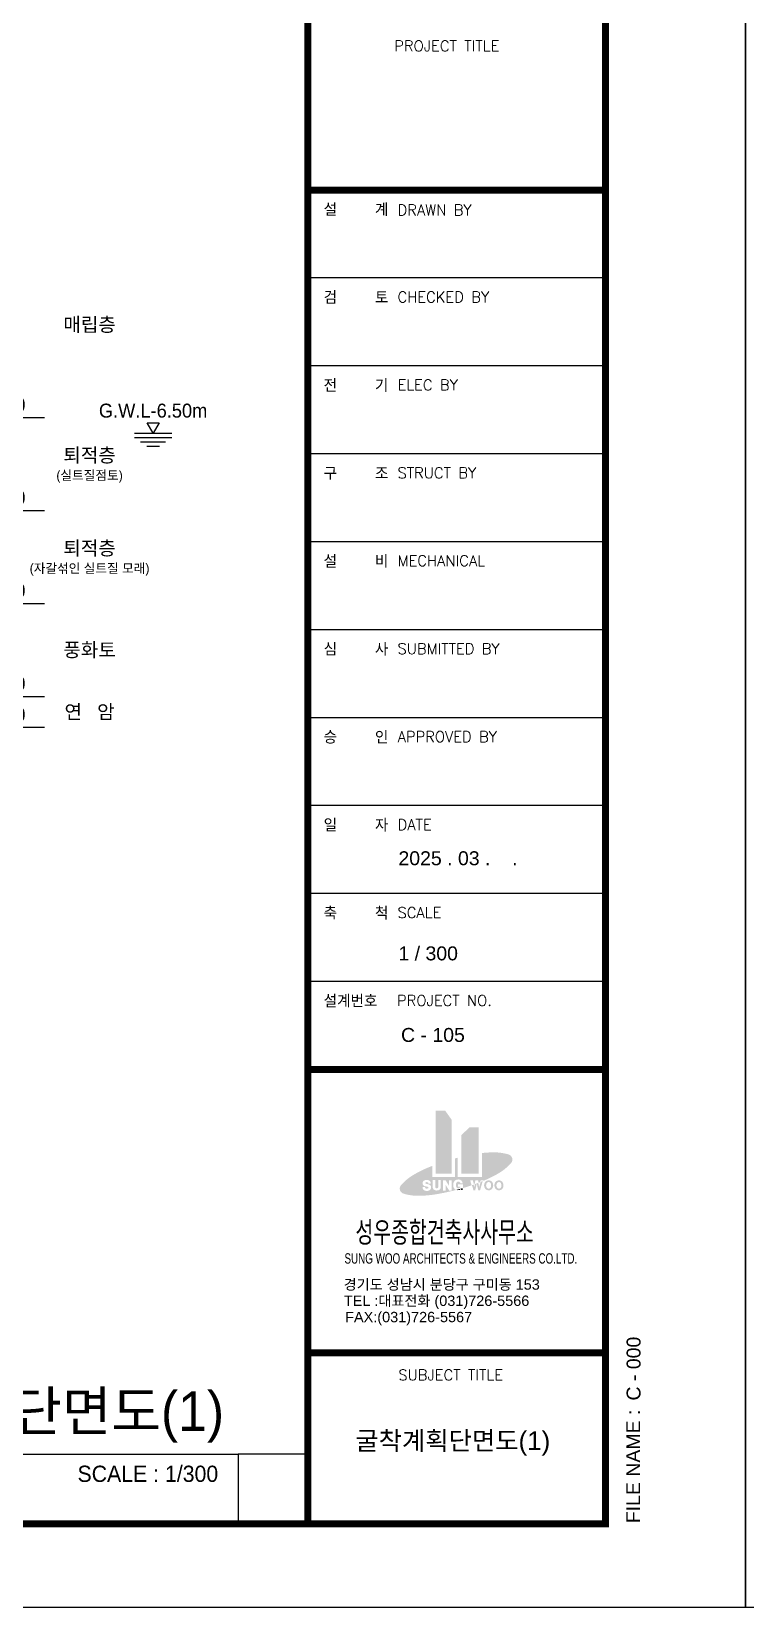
# Model space of a CAD drawing. Header units: millimetres. Extents: x 1073475 to 2890243, y -1340830 to -367733.
# Drawn here: x 2059826 to 2082883, y -456833 to -405964 of the extents above; entities that cross this region are included whole.
import ezdxf
from ezdxf.enums import TextEntityAlignment as Align

# ---------------------------------------------------------------- set-up
doc = ezdxf.new("R2010")
doc.units = ezdxf.units.MM
doc.header["$LTSCALE"] = 50
for name, color, linetype in [('11', 11, 'Continuous'), ('3', 3, 'Continuous'), ('A-SYM', 7, 'Continuous'), ('HAT', 8, 'Continuous'), ('TEX', 3, 'Continuous'), ('TEXT', 3, 'Continuous'), ('TEXT1', 7, 'Continuous'), ('TITLE-1', 3, 'Continuous'), ('주상도', 7, 'Continuous')]:
    doc.layers.add(name, color=color, linetype=linetype)
doc.layers.add('defpoint', color=193, linetype='Continuous', plot=False)
doc.styles.add('RXHG', font='arial.ttf')
doc.styles.add('RXHS', font='SIMPLEX.SHX', dxfattribs={"bigfont": 'WHGTXT.SHX'})
doc.styles.add('돋움', font='')
doc.styles.get('돋움').set_extended_font_data('Dotum')

# ---------------------------------------------------------------- blocks, each defined once
blk = doc.blocks.new('dbox')
at = {"layer": 'HAT'}
h = blk.add_hatch(color=11, dxfattribs=at)
h.paths.add_polyline_path([(77433.17017800544, 9338.264989394229), (77433.17017800544, 10691.10806438106), (77634.45876490278, 10691.10806438106), (77771.7009644892, 10499.04448840226), (77771.7009644892, 9338.264989394229)])
h.paths.add_polyline_path([(78357.26777223274, 10328.87942943897), (78357.26777223274, 9338.264989394229), (77980.01919103283, 9338.264989394229), (77980.01919103283, 10162.00866703526), (78155.97918533665, 10328.87942943897)])
h = blk.add_hatch(color=11, dxfattribs=at)
edge = h.paths.add_edge_path()
edge.add_line((78388.54418312057, 9152.922575041011), (78399.89820562775, 9195.184769994172))
edge.add_line((78399.8982056209, 9195.18476998253), (78456.73067301736, 9195.18476998253))
edge.add_line((78456.73067301736, 9195.18476998253), (78451.7425326913, 9178.08257447806))
edge.add_ellipse((77492.41209751088, 11535.19478142081), major_axis=(-0.01228152565304937, 2544.85615407463), ratio=0.9999999972061123, start_angle=202.1457498920769, end_angle=210.5970623352607)
edge.add_ellipse((78218.16358976191, 10307.88592775387), major_axis=(-0.02592239020409198, 1119.022273673829), ratio=0.9999999972059727, start_angle=210.5960115768451, end_angle=228.271399793775)
edge.add_ellipse((78968.35609967873, 9638.847946335445), major_axis=(0.01018900746353609, 113.8354124499866), ratio=0.999999997205222, start_angle=228.2778554134856, end_angle=285.8703816195762)
edge.add_ellipse((78968.3560996663, 9638.847946347087), major_axis=(-0.002831095268082302, 113.8354128780933), ratio=0.9999999972058686, start_angle=-74.13617168075932, end_angle=-16.54364547465944)
edge.add_ellipse((78682.15747850577, 8675.265581203159), major_axis=(0.06516580285193342, 1119.02227206498), ratio=0.9999999972048551, start_angle=-16.53888392914867, end_angle=1.136504287797641)
edge.add_ellipse((78710.35507992646, 7249.710549445415), major_axis=(-0.04966569193290418, 2544.856153454099), ratio=0.9999999972061864, start_angle=1.1320495010803, end_angle=6.305794793125378)
edge.add_line((78430.7918522229, 9779.164491609263), (78430.7918522229, 9264.740909222513))
edge.add_line((78430.7918522229, 9264.740909222513), (77906.49511109604, 9264.740909222513))
edge.add_line((77906.49511109604, 9264.740909222513), (77906.49511109604, 9678.606837142375))
edge.add_ellipse((79083.81497395603, 5053.200327062572), major_axis=(-53.36798015143561, 4772.590419164354), ratio=0.999999997088326, start_angle=13.63977515110186, end_angle=14.40004516148103)
edge.add_line((77845.22504447875, 9662.577988831967), (77845.22504447875, 9264.740909234155))
edge.add_line((77845.22504447875, 9264.740909222513), (77359.64609801653, 9264.740909222513))
edge.add_line((77359.64609801653, 9264.740909222513), (77359.64609801653, 9503.785583113262))
edge.add_ellipse((79083.8149742404, 5053.200327970611), major_axis=(-54.3043113204216, 4772.579856323423), ratio=0.9999999971361202, start_angle=20.52459777890319, end_angle=21.42920754593017)
edge.add_ellipse((78246.25555108205, 7117.812556508405), major_axis=(0.8238589759525832, 2544.85602092231), ratio=0.999999997207298, start_angle=22.09966221284434, end_angle=30.61588749171462)
edge.add_ellipse((77520.50405885588, 8345.12141038489), major_axis=(-0.02379178284342399, 1119.022273721128), ratio=0.9999999972060911, start_angle=30.59612066744075, end_angle=48.27150888436786)
edge.add_ellipse((76770.31154893842, 9014.15939180326), major_axis=(0.004474986309083351, 113.8354128179911), ratio=0.9999999972054211, start_angle=48.27497942534542, end_angle=105.8675056314224)
edge.add_ellipse((76770.31154895583, 9014.159391791618), major_axis=(-0.01485608324786325, 113.8354119484), ratio=0.9999999972063554, start_angle=105.8577758852946, end_angle=163.4503020913804)
edge.add_ellipse((77056.51017011635, 9977.741756935604), major_axis=(-0.05446420157807931, 1119.022272636998), ratio=0.9999999972071159, start_angle=163.4549908180321, end_angle=181.1303790349391)
edge.add_ellipse((77028.3125687025, 11403.29678897274), major_axis=(0.1419998109782254, 2544.856150262608), ratio=0.9999999972080158, start_angle=181.136364724767, end_angle=189.6525900036391)
edge.add_ellipse((76654.85267434074, 13599.80701179797), major_axis=(0.5211324483387588, 4772.888767472868), ratio=0.9999999972074668, start_angle=189.6556488661869, end_angle=194.7238742666846)
edge.add_ellipse((77757.40883242062, 8815.061556588102), major_axis=(-0.01045681543930512, 201.202537881784), ratio=0.9999999972064897, start_angle=-33.15219603456262, end_angle=-28.66311442970592)
edge.add_ellipse((77876.49149922593, 9032.646865246934), major_axis=(-0.04287366883558143, 46.83801853025268), ratio=0.9999999972070481, start_angle=127.9732202737217, end_angle=151.121173919157, ccw=False)
edge.add_ellipse((-198308.1011636762, -206945.718214436), major_axis=(272662.5010675837, 220333.6168655565), ratio=0.9999999149476421, start_angle=-0.9153815835069274, end_angle=-0.9114483847429671)
edge.add_ellipse((77863.37858060855, 9052.946266338986), major_axis=(0.01651355281300524, 49.01408182322642), ratio=0.9999999972064132, start_angle=104.03628941992031, end_angle=128.0489035494364, ccw=False)
edge.add_ellipse((77667.6193083669, 9004.076351625088), major_axis=(-0.2851861305880007, 152.7527462193734), ratio=0.9999999971904927, start_angle=-76.08998420202624, end_angle=-70.28749169173827)
edge.add_ellipse((77872.52475399515, 9077.925549533975), major_axis=(-0.0451092414856096, 65.05410200631675), ratio=0.9999999971951178, start_angle=89.33612013073969, end_angle=109.7797486942913, ccw=False)
edge.add_ellipse((77637.76174649064, 9080.483036607271), major_axis=(0.04945263406679198, 169.7228134090712), ratio=0.999999997232313, start_angle=269.3925440556524, end_angle=274.5569690344935)
edge.add_ellipse((77867.20856750492, 9098.703184790967), major_axis=(-0.01201888328286393, 60.44628507941816), ratio=0.9999999972089422, start_angle=75.19940628139119, end_angle=94.52888210538902, ccw=False)
edge.add_ellipse((77686.98525534823, 9146.283901389164), major_axis=(0.3752789497891492, 125.9515640302864), ratio=0.999999997168499, start_angle=255.3815138026692, end_angle=261.3838880367564)
edge.add_ellipse((77870.65229383737, 9117.893979200511), major_axis=(-0.03007325165871742, 59.89611092535886), ratio=0.9999999972094602, start_angle=424.09302283366685, end_angle=441.18440545193243, ccw=False)
edge.add_ellipse((78586.33748721081, 8770.712218130997), major_axis=(11.59957285090205, 855.2673189143345), ratio=0.9999999971479634, start_angle=423.7323226261706, end_angle=424.89881733223854, ccw=False)
edge.add_ellipse((77873.11636562849, 9134.817765686603), major_axis=(-0.09863322991099874, 54.56050821565587), ratio=0.9999999972099276, start_angle=405.77633298846, end_angle=422.8517178406373, ccw=False)
edge.add_ellipse((77242.78970923848, 9746.075491327501), major_axis=(21.45538670594301, 823.1961253959673), ratio=0.9999999971954932, start_angle=227.3729023049699, end_angle=228.3146747104598)
edge.add_ellipse((77878.81480625589, 9149.260964043438), major_axis=(-0.08999437078483508, 48.71430073910506), ratio=0.9999999972043175, start_angle=391.3789464132352, end_angle=406.71583570383007, ccw=False)
edge.add_ellipse((80058.76624448685, 5589.783411257376), major_axis=(871.1052140826674, 4131.861906935749), ratio=0.9999999975115864, start_angle=403.17743438973235, end_angle=403.3899101133434, ccw=False)
edge.add_ellipse((77890.09781427521, 9160.501517260214), major_axis=(0.2355666769471381, 44.99213747177335), ratio=0.9999999972318634, start_angle=377.1698494725851, end_angle=391.5723006432219, ccw=False)
edge.add_ellipse((77923.05006950579, 9051.83744594123), major_axis=(-0.06320030555663743, 158.5433097022485), ratio=0.9999999971979785, start_angle=360.4931362499967, end_angle=376.8470271646437, ccw=False)
edge.add_ellipse((77922.43485884703, 9120.150724950363), major_axis=(-0.001432501649043739, 90.22727312252412), ratio=0.9999999972062945, start_angle=273.764679802488, end_angle=360.51506647003407, ccw=False)
edge.add_line((78012.4673392507, 9126.076367888309), (77962.77054461488, 9126.076367888309))
edge.add_ellipse((78018.2170348184, 9157.831606071384), major_axis=(0.007933328886973562, 63.89607485765686), ratio=0.9999999972043088, start_angle=102.41382292877142, end_angle=119.80768478653371, ccw=False)
edge.add_ellipse((77950.5902821114, 9142.95459834655), major_axis=(-3.781408414994877, 3.781408414994878), ratio=0.9999999999576459, start_angle=237.4067088047383, end_angle=277.4682663514455)
edge.add_ellipse((78051.25105471816, 9273.987941021798), major_axis=(-0.7659212334590287, 159.8846077773086), ratio=0.9999999972086386, start_angle=135.4457436915772, end_angle=142.1937953677139, ccw=False)
edge.add_ellipse((77936.85803488074, 9156.68228709983), major_axis=(-2.801702610139559, 2.80170261013956), ratio=0.9999999999900919, start_angle=-89.27978514747197, end_angle=-50.76183289460866)
edge.add_ellipse((77917.36869946233, 8963.533691893972), major_axis=(0.02003314513133503, 198.0915792820947), ratio=0.999999997203295, start_angle=-5.756038446188292, end_angle=4.196498495022613)
edge.add_ellipse((77904.60743922016, 9137.695844362548), major_axis=(-0.01094679176270783, 23.46252771184015), ratio=0.9999999972057352, start_angle=4.163971948817383, end_angle=54.24833864873367)
edge.add_ellipse((78033.0108179102, 9045.343914919416), major_axis=(0.2091723198454493, 181.6278504832725), ratio=0.9999999972022836, start_angle=54.34105566028035, end_angle=64.3717101761491)
edge.add_ellipse((77916.04148067144, 9101.623060688493), major_axis=(0.05571801594855536, 51.82359521484742), ratio=0.9999999971938962, start_angle=64.36732671156098, end_angle=86.88615408866994)
edge.add_ellipse((77997.28939138865, 9097.115522086271), major_axis=(0.008901718389162084, 133.1964762228152), ratio=0.9999999972062442, start_angle=86.82838187801057, end_angle=111.3177491409087)
edge.add_ellipse((77916.07564409234, 9065.428872830526), major_axis=(-0.02188023863529448, 46.02011828729936), ratio=0.9999999972067418, start_angle=111.2866787659629, end_angle=179.0118579370677)
edge.add_ellipse((77916.14735556958, 9069.704422867915), major_axis=(0.007514720731560144, 50.29627431265938), ratio=0.9999999972064493, start_angle=179.0476596890212, end_angle=257.4952861792383)
edge.add_line((77965.24888434293, 9058.806940377166), (77912.08982103967, 9058.806940377166))
edge.add_line((77912.08982103906, 9058.806940377166), (77912.08982103906, 9106.215527143388))
edge.add_line((77912.08982103906, 9106.215527143388), (78015.91792737413, 9106.215527143388))
edge.add_line((78015.9179273679, 9106.215527143388), (78015.9179273679, 9025.097313367878))
edge.add_ellipse((76569.40951054203, 13865.92876221269), major_axis=(-10.80593966704647, 5052.318176764768), ratio=0.999999997189153, start_angle=196.5143396982266, end_angle=198.7565463262957)
edge.add_line((78204.20263921889, 9085.396664296626), (78172.18110844548, 9195.18476998253))
edge.add_line((78172.18110844612, 9195.18476998253), (78229.01357588786, 9195.18476998253))
edge.add_line((78229.01357588786, 9195.18476998253), (78253.85125469905, 9102.733409549575))
edge.add_ellipse((76654.85267384653, 13599.80701249646), major_axis=(-55.69236456328843, 4772.563862970588), ratio=0.9999999971253899, start_angle=198.9049979629736, end_angle=199.0785405260002)
edge.add_line((78267.46503638924, 9107.59722000279), (78284.45963562542, 9195.18476998253))
edge.add_line((78284.45963562606, 9195.18476998253), (78342.19317945518, 9195.18476998253))
edge.add_line((78342.19317944834, 9195.18476998253), (78353.82031767696, 9139.54060841928))
edge.add_ellipse((76654.85267481263, 13599.80700923683), major_axis=(-89.97360238818526, 4772.040672903342), ratio=0.9999999970842961, start_angle=199.772277224438, end_angle=200.2190016377002)
h.paths.add_polyline_path([(77775.04997792325, 9195.18476998253), (77716.79148367868, 9195.18476998253), (77716.79148367868, 9074.781435084064), (77641.53939954238, 9195.18476998253), (77586.59259207945, 9195.18476998253), (77586.59259207945, 8972.007679076632), (77642.68110479781, 8972.007679076632), (77642.68110479781, 9098.451508672268), (77720.05717941848, 8972.007679076632), (77775.04997792325, 8972.007679076632)], flags=16)
edge = h.paths.add_edge_path(flags=16)
edge.add_line((77486.77344185012, 9201.694714575133), (77486.77354627434, 9053.177092263999))
edge.add_ellipse((77453.15128340019, 9053.038008876785), major_axis=(0.001527476959400649, 33.62255060037278), ratio=0.9999999972059346, start_angle=179.6320473292712, end_angle=270.23961393772674, ccw=False)
edge.add_ellipse((77452.77531508563, 9053.018677309388), major_axis=(-0.005119520348219236, 33.60288940798291), ratio=0.9999999972042368, start_angle=89.65399322161261, end_angle=180.2615598299564, ccw=False)
edge.add_line((77419.17300758322, 9053.216483076161), (77419.17300758322, 9201.694714575133))
edge.add_line((77419.17300758322, 9201.694714575133), (77365.2544763867, 9201.694714575133))
edge.add_line((77365.25447639229, 9201.694714575133), (77365.25447639229, 9046.603508094908))
edge.add_ellipse((77439.12355128443, 9048.702754717844), major_axis=(-0.008238207228097198, 73.89889731741933), ratio=0.9999999972056938, start_angle=91.62143337216563, end_angle=151.6561182099791)
edge.add_ellipse((77452.83368521492, 9079.97218452231), major_axis=(-0.007005105667726715, 107.9646020601929), ratio=0.999999997208339, start_angle=153.1317622807758, end_angle=180.0703347553263)
edge.add_ellipse((77453.00694449616, 9080.391251519672), major_axis=(-0.01653418064673738, 108.3835830911462), ratio=0.9999999972047535, start_angle=179.973433801411, end_angle=206.9120062767772)
edge.add_ellipse((77466.99292357019, 9048.595095784054), major_axis=(-0.001041159667436507, 73.72595434771539), ratio=0.9999999972062982, start_angle=208.416564706089, end_angle=268.45124956569)
edge.add_line((77540.6919730466, 9046.603508129832), (77540.6919730466, 9201.694714586774))
edge.add_line((77540.6919730466, 9201.694714575133), (77486.77344185012, 9201.694714575133))
edge = h.paths.add_edge_path(flags=16)
edge.add_line((77278.69622545244, 9103.901320734876), (77218.3752402376, 9118.981567085022))
edge.add_ellipse((77222.72808309869, 9133.874191564391), major_axis=(0.00962598906599093, 15.51571501121125), ratio=0.9999999972039759, start_angle=20.862407521878197, end_angle=163.7428664980238, ccw=False)
edge.add_ellipse((77238.62415817642, 9103.308883546793), major_axis=(0.0007983182752580555, 49.89542961759734), ratio=0.9999999972058649, start_angle=340.66038987242706, end_angle=385.4145334791326, ccw=False)
edge.add_ellipse((77246.12487258963, 9126.185781317356), major_axis=(-0.001292506345792599, 25.83026471894025), ratio=0.9999999972074705, start_angle=255.1486575155599, end_angle=339.5496997125129, ccw=False)
edge.add_line((77271.09258519698, 9119.566423295706), (77325.78722477471, 9119.566423295706))
edge.add_ellipse((77250.10085563819, 9124.122056548134), major_axis=(0.0001023122728326881, 75.8233493001663), ratio=0.9999999972056817, start_angle=266.5555466057668, end_angle=353.4554835857217)
edge.add_ellipse((77236.85555915712, 9075.507116476307), major_axis=(0.02365071448345711, 125.8618966547055), ratio=0.9999999972088847, start_angle=-10.0038806717353, end_angle=18.56131439711179)
edge.add_ellipse((77216.65032139362, 9130.25082748197), major_axis=(0.01394072005694877, 67.55675946086284), ratio=0.9999999972061576, start_angle=17.08715873008564, end_angle=163.2443842977521)
edge.add_line((77197.16102626733, 9065.56633693882), (77262.45777999127, 9050.330427703855))
edge.add_ellipse((77258.65463612232, 9034.863693405292), major_axis=(-0.004669371986026296, 15.92745275760051), ratio=0.9999999972077516, start_angle=218.2434761659424, end_angle=346.1687065590108, ccw=False)
edge.add_ellipse((77238.16435496198, 9068.024123148294), major_axis=(-0.01685923276611666, 54.83396974871593), ratio=0.9999999972038605, start_angle=165.5029959228434, end_angle=213.5929937051453, ccw=False)
edge.add_ellipse((77228.36927195126, 9040.838172209857), major_axis=(0.003028187281747139, 26.20053736477754), ratio=0.9999999972043554, start_angle=74.9915538949192, end_angle=171.4127222823484, ccw=False)
edge.add_line((77203.0632804133, 9047.626025763457), (77145.93301979726, 9047.626025763457))
edge.add_ellipse((77226.48391838314, 9045.38765293581), major_axis=(-0.002298985882020238, 80.58199307195694), ratio=0.9999999972055719, start_angle=88.40662247584072, end_angle=171.855253055633)
edge.add_ellipse((77237.39709340758, 9060.852853148128), major_axis=(0.001243003171885549, 97.81696769264357), ratio=0.9999999972025171, start_angle=166.8063152145038, end_angle=184.4101053800728)
edge.add_ellipse((77245.52543727236, 9059.50236196979), major_axis=(0.01774152811302044, 96.17887603962576), ratio=0.9999999972078704, start_angle=179.6483924612986, end_angle=218.7300127029585)
edge.add_ellipse((77262.16078486791, 9039.972124545136), major_axis=(0.005811730378207573, 70.53962245602912), ratio=0.9999999972059338, start_angle=218.1044939622206, end_angle=286.3476490697191)
edge.add_ellipse((77268.30907829115, 9040.125756250345), major_axis=(0.002936956480669689, 64.61590704178204), ratio=0.9999999972053598, start_angle=-72.25099857936641, end_angle=-9.247953216163213)
h = blk.add_hatch(color=11, dxfattribs=at)
h.paths.add_polyline_path([(78442.96600511495, 9174.525308139855), (78397.1399557759, 9156.283357054403), (78366.53544736453, 9042.366575406282), (78346.78876593662, 9136.868551067426), (78275.60135882496, 9110.52631825232), (78262.37633409334, 9042.366575406282), (78246.82764792754, 9100.242240885738), (78211.2382090741, 9087.808395661821), (78242.84650038116, 8979.437110960775), (78281.90616785645, 8979.437110960775), (78314.45589075191, 9120.485910587246), (78347.0056136598, 8979.437110960775), (78386.06528112889, 8979.437110960775)])
edge = h.paths.add_edge_path()
edge.add_ellipse((78570.76442519043, 9095.669506432081), major_axis=(-0.007021665375325509, 95.77443952039569), ratio=0.9999999972056558, start_angle=-76.32674735513727, end_angle=77.65074606211081)
edge.add_ellipse((78603.7036423657, 9082.715203508793), major_axis=(-0.006054706521852241, 130.8420666228379), ratio=0.9999999972101461, start_angle=75.19386420509093, end_angle=89.6115463618526)
edge.add_ellipse((78603.70364238927, 9084.47724555037), major_axis=(0.01038318416416761, 130.8420663754992), ratio=0.9999999972066708, start_angle=90.39034907837954, end_angle=104.8080312350908)
edge.add_ellipse((78570.76442519043, 9071.522942627082), major_axis=(0.01843581805908154, 95.77443800337916), ratio=0.9999999972056726, start_angle=102.3560823042337, end_angle=256.3335757214816)
edge.add_ellipse((78528.74583811159, 9083.392254786915), major_axis=(0.04347841514724066, 139.4171842751849), ratio=0.9999999971971709, start_angle=255.6840107503111, end_angle=270.101692906888)
edge.add_ellipse((78528.74583811159, 9083.800194272248), major_axis=(-0.04367537209896623, 139.4171842136258), ratio=0.999999997197152, start_angle=269.8982261503972, end_angle=284.3159083069977)
edge = h.paths.add_edge_path(flags=16)
edge.add_ellipse((78524.22817577832, 9083.735763956327), major_axis=(-0.01275158704742091, 100.5351695795993), ratio=0.9999999972044842, start_angle=269.9132081372828, end_angle=296.8572529937359)
edge.add_ellipse((78571.01828905437, 9107.897718414082), major_axis=(-0.006572896224439085, 47.87816138622281), ratio=0.9999999972058526, start_angle=-63.63484615678062, end_angle=66.48330695666773)
edge.add_ellipse((78612.27019267302, 9082.650773286005), major_axis=(0.0183923514971879, 96.0106736610651), ratio=0.9999999972040282, start_angle=62.50271002861897, end_angle=89.44675488506154)
edge.add_ellipse((78612.27019267302, 9084.541675773158), major_axis=(-0.01839835258058929, 96.01067365991523), ratio=0.9999999972040264, start_angle=90.5532415337038, end_angle=117.4972863901463)
edge.add_ellipse((78571.01828905437, 9059.29473064508), major_axis=(0.008079015008015656, 47.87816115585228), ratio=0.9999999972068421, start_angle=113.5184954111757, end_angle=243.6366485245471)
edge.add_ellipse((78524.22817576714, 9083.456685102836), major_axis=(-0.007440911590033, 100.5351701255199), ratio=0.9999999972060367, start_angle=243.1312391451526, end_angle=270.0752840016182)
edge = h.paths.add_edge_path()
edge.add_ellipse((78792.10254090055, 9095.669506443723), major_axis=(-0.007000752838996023, 95.77443949684044), ratio=0.999999997205624, start_angle=-76.32673484431693, end_angle=77.65075857292842)
edge.add_ellipse((78825.04175809879, 9082.715203508793), major_axis=(-0.02671827644288002, 130.8420640349049), ratio=0.9999999972100818, start_angle=75.18481562174087, end_angle=89.60249777850329)
edge.add_ellipse((78825.04175812239, 9084.47724555037), major_axis=(-0.03150859259826171, 130.8420629945037), ratio=0.9999999972002351, start_angle=90.37200465685358, end_angle=104.7896868134903)
edge.add_ellipse((78792.10254090055, 9071.52294261544), major_axis=(0.01841911184246955, 95.77443798150807), ratio=0.999999997205633, start_angle=102.3560723097922, end_angle=256.3335657270376)
edge.add_ellipse((78750.08395379252, 9083.392254786915), major_axis=(-0.0372616096138367, 139.4171860735622), ratio=0.9999999972099252, start_angle=255.6508293133556, end_angle=270.0685114701202)
edge.add_ellipse((78750.08395379252, 9083.800194272248), major_axis=(0.03702733834137099, 139.4171861359816), ratio=0.9999999972099027, start_angle=269.931392252234, end_angle=284.3490744090221)
edge = h.paths.add_edge_path(flags=16)
edge.add_ellipse((78745.56629149403, 9083.7357640611), major_axis=(0.02550254970104712, 100.5351671289608), ratio=0.9999999972081924, start_angle=269.9350094107378, end_angle=296.8790542672712)
edge.add_ellipse((78792.35640475951, 9107.89771840244), major_axis=(-0.0001013999604301582, 47.87816186429237), ratio=0.9999999972060508, start_angle=-63.62710172024538, end_angle=66.4910513931519)
edge.add_ellipse((78833.60830836018, 9082.650773286005), major_axis=(0.02003159079880487, 96.01067333307894), ratio=0.9999999972041749, start_angle=62.50368826871978, end_angle=89.44773312511822)
edge.add_ellipse((78833.60830836018, 9084.541675773158), major_axis=(-0.02001476754600289, 96.01067333658732), ratio=0.9999999972041762, start_angle=90.55227691440496, end_angle=117.4963217708034)
edge.add_ellipse((78792.3564047651, 9059.294730656722), major_axis=(0.001609008372558747, 47.87816183744745), ratio=0.9999999972070406, start_angle=113.5107527573077, end_angle=243.628905870628)
edge.add_ellipse((78745.56629147666, 9083.456684998062), major_axis=(-0.003454704538176284, 100.5351703172709), ratio=0.9999999972052365, start_angle=243.133510973969, end_angle=270.0775558304456)
h = blk.add_hatch(color=11, dxfattribs=at)
edge = h.paths.add_edge_path()
edge.add_line((78008.48849551074, 9022.89347627468), (77878.66052803956, 8986.482637000037))
edge.add_ellipse((77911.48499747805, 9056.982458418934), major_axis=(0.003347365683699045, 77.76677059355974), ratio=0.9999999972068839, start_angle=155.0359445222819, end_angle=230.6266365438579)
edge.add_line((77971.59880956163, 9007.646870881435), (77982.44871717834, 8983.77707402641))
edge.add_line((77982.44871717773, 8983.777074038051), (78008.48849551074, 8983.777074038051))
edge.add_line((78008.48849551074, 8983.777074038051), (78008.48849551074, 9022.89347627468))
at = {"layer": '11'}
for p, q in [((81088.4673200853, 57599.9999522774), (81088.4673200853, 1800.000004245201)), ((81088.4673200853, 1800.000004245201), (4288.467606187603, 1800.000004245201))]:
    blk.add_line(p, q, dxfattribs=at)
at = {"layer": '11', "const_width": 150}
blk.add_lwpolyline([(81088.4673200853, 1800.000004245201), (4288.467606187603, 1800.000004245201), (4288.467606187603, 57599.9999522774), (81088.4673200853, 57599.9999522774)], close=True, dxfattribs=at)
for points in [[(74675.32566019584, 57599.9999522774), (74675.32566019584, 1800.000004245201)], [(81088.4673200853, 30501.43734918145), (74675.32566019584, 30501.43734918145)], [(81088.4673200853, 11577.4127261418), (74675.32566019584, 11577.4127261418)], [(81088.4673200853, 5479.67145872867), (74675.32566019584, 5479.67145872867)]]:
    blk.add_lwpolyline(points, dxfattribs=at)
at = {"layer": '3'}
for p, q in [((81088.4673201325, 28609.03488687397), (74675.325660248, 28609.03488687397)), ((81088.4673201325, 26716.63242456655), (74675.325660248, 26716.63242456655)), ((81088.4673201325, 24824.22996227071), (74675.325660248, 24824.22996227071)), ((81088.4673201325, 22931.82749996328), (74675.325660248, 22931.82749996328)), ((81088.4673201325, 21039.42503766745), (74675.325660248, 21039.42503766745)), ((81088.4673201325, 19147.02257536002), (74675.325660248, 19147.02257536002)), ((81088.4673201325, 17254.62011305254), (74675.325660248, 17254.62011305254)), ((81088.4673201325, 15362.21765075676), (74675.325660248, 15362.21765075676)), ((81088.4673201325, 13469.81518844928), (74675.325660248, 13469.81518844928))]:
    blk.add_line(p, q, dxfattribs=at)
at = {"layer": 'TEXT', "color": 7}
for p, q in [((-4.547473508864641e-12, 0), (-4.547473508864641e-12, 59399.99994467944)), ((84099.99968670309, 59399.99994467944), (84099.99968670309, 0)), ((84099.99968670309, 0), (-4.547473508864641e-12, 0))]:
    blk.add_line(p, q, dxfattribs=at)
at = {"layer": 'TEX', "color": 7, "linetype": 'Continuous', "style": 'RXHG', "width": 1.000000002793968}
blk.add_text('FILE NAME : ', height=299.9999988824129, rotation=90, dxfattribs=at).set_placement((81831.31517709052, 1813.167088233691))
at = {"layer": 'TEX', "color": 6, "linetype": 'Continuous', "style": 'RXHG', "width": 0.9999999972060323}
for tag, p in [('일자', (76628.2912276935, 15972.42345706216)), ('축척', (76628.2912276935, 13925.12765882432)), ('설계번호', (76684.25094417948, 12170.08725635469))]:
    blk.add_attdef(tag, p, '', height=299.9999997206032, dxfattribs=at)
at = {"layer": 'TEX', "color": 7, "linetype": 'Continuous', "style": 'RXHG', "width": 1.000000002793968}
blk.add_attdef('파일명', (81840.45851085038, 4452.609815902193), '', height=299.9999988824129, rotation=90, dxfattribs=at)
at = {"layer": 'TEX', "linetype": 'Continuous', "style": 'RXHG', "width": 0.9999999972060323}
for tag, p in [('도면명-1', (77798.58959261666, 3389.369734464097)), ('도면명-2', (77798.58959261666, 2661.908596204885))]:
    blk.add_attdef(tag, text='', height=399.999999627471, dxfattribs=at).set_placement(p, align=Align.CENTER)
at = {"layer": 'TEXT1'}
for s, height, style, width, p in [('PROJECT TITLE', 231.2936342814937, 'RXHS', 0.9999999972061069, (76538.85333764483, 33488.08953610266)), ('설    계', 273.3470223326585, 'RXHS', 0.9999999972061647, (75017.82363650517, 29942.82419052016)), ('DRAWN BY', 231.2936342814937, 'RXHS', 0.9999999972061069, (76609.2968141711, 29955.8948209997)), ('검    토', 273.3470223327167, 'RXHS', 0.9999999972059518, (75017.82363650517, 28050.42172822432)), ('CHECKED BY', 231.2936342815519, 'RXHS', 0.9999999972058553, (76609.2968141711, 28084.66413620493)), ('전    기', 273.3470223326585, 'RXHS', 0.9999999972061647, (75017.82363650517, 26158.0192659169)), ('ELEC BY', 231.2936342814937, 'RXHS', 0.9999999972061069, (76609.2968141711, 26192.2616738975)), ('구    조', 273.3470223327167, 'RXHS', 0.9999999972059518, (75017.82363650517, 24265.61680360942)), ('STRUCT BY', 231.2936342815519, 'RXHS', 0.9999999972058553, (76609.2968141711, 24299.85921160167)), ('설    비', 273.3470223326585, 'RXHS', 0.9999999972061647, (75017.82363650517, 22373.21434131364)), ('MECHANICAL', 231.2936342814937, 'RXHS', 0.9999999972061069, (76609.2968141711, 22407.45674929424)), ('심    사', 273.3470223327167, 'RXHS', 0.9999999972059518, (75017.82363650517, 20480.81187900616)), ('SUBMITTED BY', 231.2936342814937, 'RXHS', 0.9999999972061069, (76609.2968141711, 20515.05428699841)), ('승    인', 273.3470223327167, 'RXHS', 0.9999999972059518, (75017.82363650517, 18588.40941669868)), ('APPROVED BY', 231.2936342814937, 'RXHS', 0.9999999972061069, (76609.2968141711, 18622.65182469098)), ('일    자', 273.3470223327167, 'RXHS', 0.9999999972059518, (75017.82363650517, 16696.0069544029)), ('DATE', 231.2936342814937, 'RXHS', 0.9999999972061069, (76609.2968141711, 16730.2493623835)), ('축    척', 273.3470223327167, 'RXHS', 0.9999999972059518, (75017.82363650517, 14803.60449209542)), ('SCALE', 231.2936342815519, 'RXHS', 0.9999999972058553, (76609.2968141711, 14837.84690008766)), ('설계번호', 273.3470223326585, 'RXHS', 0.9999999972061647, (75017.82363650517, 12911.20202979964)), ('PROJECT NO.', 231.2936342814937, 'RXHS', 0.9999999972061069, (76597.99139048037, 12945.44443778024)), ('성우종합건축사사무소', 449.9999995809048, 'RXHG', 0.6799999980651773, (75702.48649389858, 7851.118937409134)), ('SUBJECT TITLE', 231.2936342815519, 'RXHS', 0.9999999972058553, (76628.0293518726, 4887.975839439547))]:
    blk.add_text(s, height=height, dxfattribs=dict(at, style=style, width=width)).set_placement(p)
at = {"layer": 'TEXT1', "color": 4, "style": 'RXHG'}
for s, height, width, p in [('SUNG WOO ARCHITECTS & ENGINEERS CO.LTD.', 222.8829566712957, 0.6799999981087675, (75467.1017339623, 7399.533099549531)), ('경기도 성남시 분당구 구미동 153', 222.8829566712957, 0.9999999972059359, (75450.31705918169, 6838.319344255084)), ('TEL :대표전화 (031)726-5566', 222.8829566712375, 0.999999997206197, (75454.37486427758, 6488.885926543153)), ('FAX:(031)726-5567', 222.8829566712957, 0.9999999972059359, (75481.18179695736, 6138.682363328582))]:
    blk.add_text(s, height=height, dxfattribs=dict(at, width=width)).set_placement(p)
blk = doc.blocks.new('bh-2')
at = {"layer": '주상도'}
h = blk.add_hatch(color=0, dxfattribs=at)
h.paths.add_polyline_path([(-1314.635888052173, 1141.656272226828, 0.4142135623731187), (-1591.919200217584, 864.3729600614752), (-1314.635888052173, 864.3729600614752)])
h.paths.add_polyline_path([(-1314.635888052173, 864.3729600614752), (-1314.635888052173, 587.0896478961222, 0.4142135623730697), (-1037.352575886995, 864.3729600614752)])
h = blk.add_hatch(dxfattribs=at)
h.set_pattern_fill('CORK', color=0, scale=2304, angle=90, style=0)
h.set_pattern_definition([(90, (-406087.6022413005, -213853.8568889152), (-288, 1.763491390772189e-14), []), (225, (-405943.6022413005, -213709.8568889152), (575.9999990334538, -575.9999990334538), [407.2935075840001, -407.2935075840001]), (225, (-405943.6022413005, -213637.8568889152), (575.9999990334538, -575.9999990334538), [407.2935075840001, -407.2935075840001]), (225, (-405943.6022413005, -213565.8568889152), (575.9999990334538, -575.9999990334538), [407.2935075840001, -407.2935075840001])])
h.paths.add_polyline_path([(750.000497452449, -6000.000046871195), (750.000497452449, 0), (-749.999502547551, 0), (-749.999502547551, -6000.000046871195)])
h = blk.add_hatch(dxfattribs=at)
h.set_pattern_fill('ANSI31', color=0, scale=3000, style=0)
h.set_pattern_definition([(44.99999999999999, (-405980.3439920209, -212353.8571102601), (-265.1650429449553, 265.1650429449553), [])])
h.paths.add_polyline_path([(750.000497452449, -6000), (-749.999502547551, -6000), (-749.999502547551, -9000.000268216303), (750.000497452449, -9000.000268216303)])
h = blk.add_hatch(dxfattribs=at)
h.set_pattern_fill('SMCR', color=0, scale=175, style=0)
h.set_pattern_definition([(0, (-405805.0741390758, -212342.3566560857), (0, 874.9999999999999), [73.5, -1020.25]), (0, (-405836.7491390752, -212328.3566560859), (0, 874.9999999999999), [136.85, -956.8999999999999]), (0, (-405855.6316390752, -212314.3566560859), (0, 874.9999999999999), [174.615, -919.135]), (0, (-405869.1766390756, -212300.3566560857), (0, 874.9999999999999), [201.705, -892.0450000000001]), (0, (-405879.3441390756, -212286.3566560859), (0, 874.9999999999999), [222.0574999999999, -871.6924999999999]), (0, (-405887.0266390755, -212272.3566560859), (0, 874.9999999999999), [237.405, -856.3449999999998]), (0, (-405892.6791390758, -212258.3566560857), (0, 874.9999999999999), [248.6925, -845.0575]), (0, (-405896.5466390755, -212244.3566560859), (0, 874.9999999999999), [256.4625, -837.2874999999999]), (0, (-405898.8216390754, -212230.3566560859), (0, 874.9999999999999), [260.995, -832.7550000000001]), (0, (-405899.5741390758, -212216.3566560857), (0, 874.9999999999999), [262.5, -831.25]), (0, (-405898.8216390754, -212202.3566560859), (0, 874.9999999999999), [260.995, -832.7550000000001]), (0, (-405896.5466390755, -212188.3566560859), (0, 874.9999999999999), [256.4625, -837.2874999999999]), (0, (-405892.6791390758, -212174.3566560857), (0, 874.9999999999999), [248.6925, -845.0575]), (0, (-405887.0266390755, -212160.3566560859), (0, 874.9999999999999), [237.405, -856.3449999999998]), (0, (-405879.3441390756, -212146.3566560859), (0, 874.9999999999999), [222.0574999999999, -871.6924999999999]), (0, (-405869.1766390756, -212132.3566560857), (0, 874.9999999999999), [201.705, -892.0450000000001]), (0, (-405855.6316390752, -212118.3566560859), (0, 874.9999999999999), [174.615, -919.135]), (0, (-405836.7491390752, -212104.3566560859), (0, 874.9999999999999), [136.85, -956.8999999999999]), (0, (-405805.0741390758, -212090.3566560857), (0, 874.9999999999999), [73.5, -1020.25]), (0, (-405258.1991390756, -211904.8566560859), (0, 874.9999999999999), [73.5, -1020.25]), (0, (-405289.8741390756, -211890.8566560857), (0, 874.9999999999999), [136.85, -956.8999999999999]), (0, (-405308.7566390757, -211876.8566560859), (0, 874.9999999999999), [174.615, -919.135]), (0, (-405322.3016390754, -211862.8566560859), (0, 874.9999999999999), [201.705, -892.0450000000001]), (0, (-405332.4691390754, -211848.8566560857), (0, 874.9999999999999), [222.0574999999999, -871.6924999999999]), (0, (-405340.1516390753, -211834.8566560859), (0, 874.9999999999999), [237.405, -856.3449999999998]), (0, (-405345.8041390756, -211820.8566560859), (0, 874.9999999999999), [248.6925, -845.0575]), (0, (-405349.6716390753, -211806.8566560857), (0, 874.9999999999999), [256.4625, -837.2874999999999]), (0, (-405351.9466390752, -211792.8566560859), (0, 874.9999999999999), [260.995, -832.7550000000001]), (0, (-405352.6991390756, -211778.8566560859), (0, 874.9999999999999), [262.5, -831.25]), (0, (-405351.9466390752, -211764.8566560857), (0, 874.9999999999999), [260.995, -832.7550000000001]), (0, (-405349.6716390753, -211750.8566560859), (0, 874.9999999999999), [256.4625, -837.2874999999999]), (0, (-405345.8041390756, -211736.8566560859), (0, 874.9999999999999), [248.6925, -845.0575]), (0, (-405340.1516390753, -211722.8566560857), (0, 874.9999999999999), [237.405, -856.3449999999998]), (0, (-405332.4691390754, -211708.8566560859), (0, 874.9999999999999), [222.0574999999999, -871.6924999999999]), (0, (-405322.3016390754, -211694.8566560859), (0, 874.9999999999999), [201.705, -892.0450000000001]), (0, (-405308.7566390757, -211680.8566560857), (0, 874.9999999999999), [174.615, -919.135]), (0, (-405289.8741390756, -211666.8566560859), (0, 874.9999999999999), [136.85, -956.8999999999999]), (0, (-405258.1991390756, -211652.8566560859), (0, 874.9999999999999), [73.5, -1020.25]), (90, (-405768.3241390758, -212653.8566560859), (-546.875, 3.348643591418544e-14), [])])
h.paths.add_polyline_path([(750.000497452449, -9000), (-749.999502547551, -9000), (-749.999502547551, -11999.99981404195), (750.000497452449, -11999.99981404195)])
h = blk.add_hatch(dxfattribs=at)
h.set_pattern_fill('HWR', color=0, scale=112.21875, style=0, pattern_type=2)
h.set_pattern_definition([(44.99999999999999, (-248107.4947530737, -25924.88773520646), (-421.8750000080261, 421.8750000080261), []), (44.99999999999999, (-248228.9947530737, -25924.88773520646), (-421.8750000080261, 421.8750000080261), []), (44.99999999999999, (-248350.4947530737, -25924.88773520646), (-421.8750000080261, 421.8750000080261), []), (0, (-247975.8697530737, -25924.88773520646), (421.875, 421.875), [337.5, -506.2499999999999]), (90, (-247807.1197530737, -26093.63773520646), (-421.875, 421.875), [337.5, -506.2499999999999])])
h.paths.add_polyline_path([(750.000497452449, -12000), (-749.9995025468525, -12000), (-749.9995025470853, -15000.00025673216), (750.000497452449, -15000.00025673216)])
h = blk.add_hatch(dxfattribs=at)
h.set_pattern_fill('YYST', color=0, scale=144, style=0)
h.set_pattern_definition([(44.99999999999999, (-405980.3439920214, -211853.8570930329), (-424.2674628244781, 424.2674628244782), []), (0, (-405804.7503920218, -211985.041093033), (424.2096, 424.2096), [237.5568, -610.8624]), (90, (-405685.9791920215, -212103.8266930329), (-424.2096, 424.2096), [237.5568, -610.8624])])
h.paths.add_polyline_path([(750.000497452449, -15000), (-749.999502547551, -15000), (-749.999502547551, -16000.0002509901), (750.000497452449, -16000.0002509901)])
at = {"layer": '주상도', "color": 0}
for p, q in [((-1314.635888052173, 418.1097983465879), (-1314.635888052173, 1310.636121776362)), ((-1760.89904976706, 864.372960061417), (-868.3727263372857, 864.3729600615334)), ((-750, -16000), (-750, 0)), ((-750, 0), (750, 0)), ((750, 0), (750, -16000)), ((-1050, -1000), (-750, -1000)), ((-1050, -2000.000000000058), (-750, -2000.000000000058)), ((-1050, -3000.000000000058), (-750, -3000.000000000058)), ((-1050, -4000.000000000058), (-750, -4000.000000000058)), ((-1050, -5000.000000000058), (-750, -5000.000000000058)), ((-1050, -6000.000000000058), (-750, -6000.000000000058)), ((-750, -6000), (750, -6000)), ((1050, -6000), (3150, -6000)), ((6048.069715923164, -6500), (7255.764885986224, -6500)), ((6651.917300953995, -6500), (6458.007926180959, -6173.603629064979)), ((6458.007926180959, -6173.603629064979), (6845.826675727032, -6173.603629064979)), ((6845.826675727032, -6173.603629064979), (6651.917300953995, -6500)), ((-1050, -7000.000000000058), (-750, -7000.000000000058)), ((6048.069715923164, -6640.625), (7255.764885986224, -6640.625)), ((6249.352244266775, -6781.25), (7054.482357642613, -6781.25)), ((6450.634772610385, -6921.875), (6853.199829299003, -6921.875)), ((-1050, -8000.000000000058), (-750, -8000.000000000058)), ((-1050, -9000.000000000058), (-750, -9000.000000000058)), ((-750, -9000), (750, -9000)), ((1050, -9000), (3150, -9000)), ((-1050, -10000.00000000006), (-750, -10000.00000000006)), ((-1050, -11000.00000000006), (-750, -11000.00000000006)), ((-1050, -12000.00000000006), (-750, -12000.00000000006)), ((-750, -12000), (750, -12000)), ((1050, -12000), (3150, -12000)), ((-1050, -13000.00000000006), (-750, -13000.00000000006)), ((-1050, -14000.00000000006), (-750, -14000.00000000006)), ((-750, -15000), (750, -15000)), ((1050, -15000), (3150, -15000)), ((-750, -16000), (750, -16000)), ((1050, -16000), (3150, -16000))]:
    blk.add_line(p, q, dxfattribs=at)
blk.add_circle((-1314.635888052173, 864.3729600614752), 277.2833121653343, dxfattribs=at)
at = {"layer": '주상도', "color": 0, "style": '돋움'}
blk.add_text('BH-2', height=450, dxfattribs=at).set_placement((110.6840509101748, 642.9254637419363), align=Align.CENTER)
for s, p in [('4/30', (-1200, -1000)), ('4/30', (-1200, -2000.000000000058)), ('4/30', (-1200, -3000.000000000058)), ('5/30', (-1200, -4000.000000000058)), ('5/30', (-1200, -5000.000000000058)), ('5/30', (-1200, -6000.000000000058)), ('6/30', (-1200, -7000.000000000058)), ('6/30', (-1200, -8000.000000000058)), ('10/30', (-1200, -9000.000000000058)), ('11/30', (-1200, -10000.00000000006)), ('12/30', (-1200, -11000.00000000006)), ('28/30', (-1200, -12000.00000000006)), ('50/25', (-1200, -13000.00000000006)), ('50/12', (-1200, -14000.00000000006))]:
    blk.add_text(s, height=450, dxfattribs=at).set_placement(p, align=Align.MIDDLE_RIGHT)
for s, height, p in [('매립층', 450, (4600, -3000)), ('G.W.L-6.50m', 450, (6651.917300953995, -5777.202810900169)), ('퇴적층', 450, (4600, -7215.858208955266)), ('(실트질점토)', 300, (4600, -7865.858208955266)), ('퇴적층', 450, (4600, -10215.85820895527)), ('(자갈섞인 실트질 모래)', 300, (4600, -10865.85820895527)), ('풍화토', 450, (4600, -13500)), ('연   암', 450, (4600, -15500))]:
    blk.add_text(s, height=height, dxfattribs=at).set_placement(p, align=Align.MIDDLE_CENTER)
for s, p in [('-6.00', (1186.487851892598, -5587.41029915429)), ('-9.00', (1186.487851892598, -8587.41029915429)), ('-12.0', (1186.487851892598, -11587.41029915429)), ('-15.0', (1186.487851892598, -14587.41029915429)), ('-16.0', (1186.487851892598, -15587.41029915429))]:
    blk.add_text(s, height=450, dxfattribs=at).set_placement(p, align=Align.MIDDLE_LEFT)

msp = doc.modelspace()

# ---------------------------------------------------------------- linework, layer by layer
at = {"layer": 'A-SYM', "color": 2}
for points in [[(2049861.201627498, -451883.052591923), (2049861.201627498, -451883.052591923), (2048874.837993759, -451883.0525919226), (2049861.201627498, -451883.052591923), (2049861.201627499, -449761.840470713), (2050200.595566892, -449761.840470713), (2050200.595566892, -451883.052591923), (2049861.201627498, -451883.052591923), (2066495.721031323, -451883.0525919228)], [(2048874.837993759, -451883.0525919226), (2050200.595566892, -451883.052591923), (2050200.595566892, -453208.8101650557), (2050200.595566892, -451883.052591923), (2066495.721031323, -451883.0525919228)]]:
    msp.add_lwpolyline(points, dxfattribs=at)
at = {"layer": 'defpoint'}
msp.add_lwpolyline([(2066495.721031323, -451883.0525919228), (2066495.721031323, -454133.0525919226), (2068745.721031323, -454133.0525919226), (2068745.721031323, -451883.0525919226), (2066495.721031323, -451883.0525919228)], dxfattribs=at)

# ---------------------------------------------------------------- block references
at = {"xscale": 1.5, "yscale": 1.5, "zscale": 1.5}
msp.add_blockref('dbox', (1956732.732541029, -456833.0525982904), dxfattribs=at).add_auto_attribs({'설계번호': 'C - 105', '파일명': 'C - 000', '도면명-1': '굴착계획단면도(1)', '일자': '2025 . 03 .    .', '축척': '1 / 300'})
msp.add_blockref('dbox', (2082882.732071084, -456833.0525982904), dxfattribs=at)
at = {"layer": '주상도'}
msp.add_blockref('bh-2', (2057100.952707018, -412423.5453736175), dxfattribs=at)

# ---------------------------------------------------------------- texts
at = {"layer": 'TITLE-1', "style": '돋움'}
for s, height, p in [('굴착계획단면도(1)', 1275, (2066045.721031323, -450496.68895556)), ('SCALE : 1/300 ', 525, (2066045.721031323, -452517.901077296))]:
    msp.add_text(s, height=height, dxfattribs=at).set_placement(p, align=Align.MIDDLE_RIGHT)

doc.saveas('drawing.dxf')
